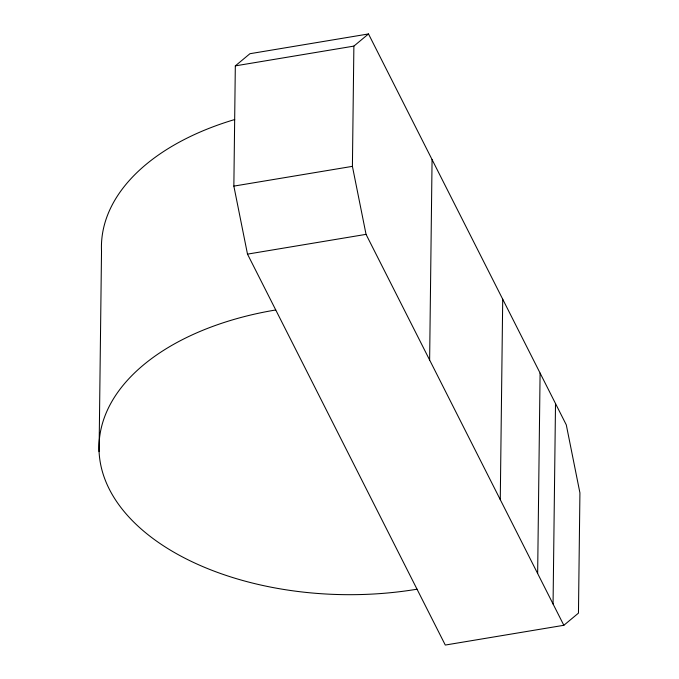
<?xml version="1.0" encoding="UTF-8"?>
<svg xmlns="http://www.w3.org/2000/svg" width="679" height="679" viewBox="0 0 679 679"><rect width="100%" height="100%" fill="white"/><g stroke="black" fill="none" stroke-linecap="round" stroke-linejoin="round"><path stroke-width="1.02" d="M99.075 451.628L101.519 251.222A247.428 145.085 0.7 0 1 234.722 119.529M233.856 186.114L235.324 65.871L249.94 53.709L368.502 33.95L566.294 424.876L579.925 492.886L578.457 613.129L563.842 625.291L445.288 645.05L247.496 254.124L233.856 186.114L352.409 166.355L353.878 46.113L368.502 33.95M429.629 360.014L432.073 159.607M500.27 499.634L502.715 299.227M537.649 573.517L540.094 373.102M553.062 603.987L555.515 403.572M235.324 65.871L353.878 46.113M247.496 254.124L366.049 234.357L563.842 625.291M352.409 166.355L366.049 234.357M417.025 589.202A247.428 145.085 0.7 0 1 109.277 489.109A247.428 145.085 0.7 0 1 275.75 309.972"/></g></svg>
